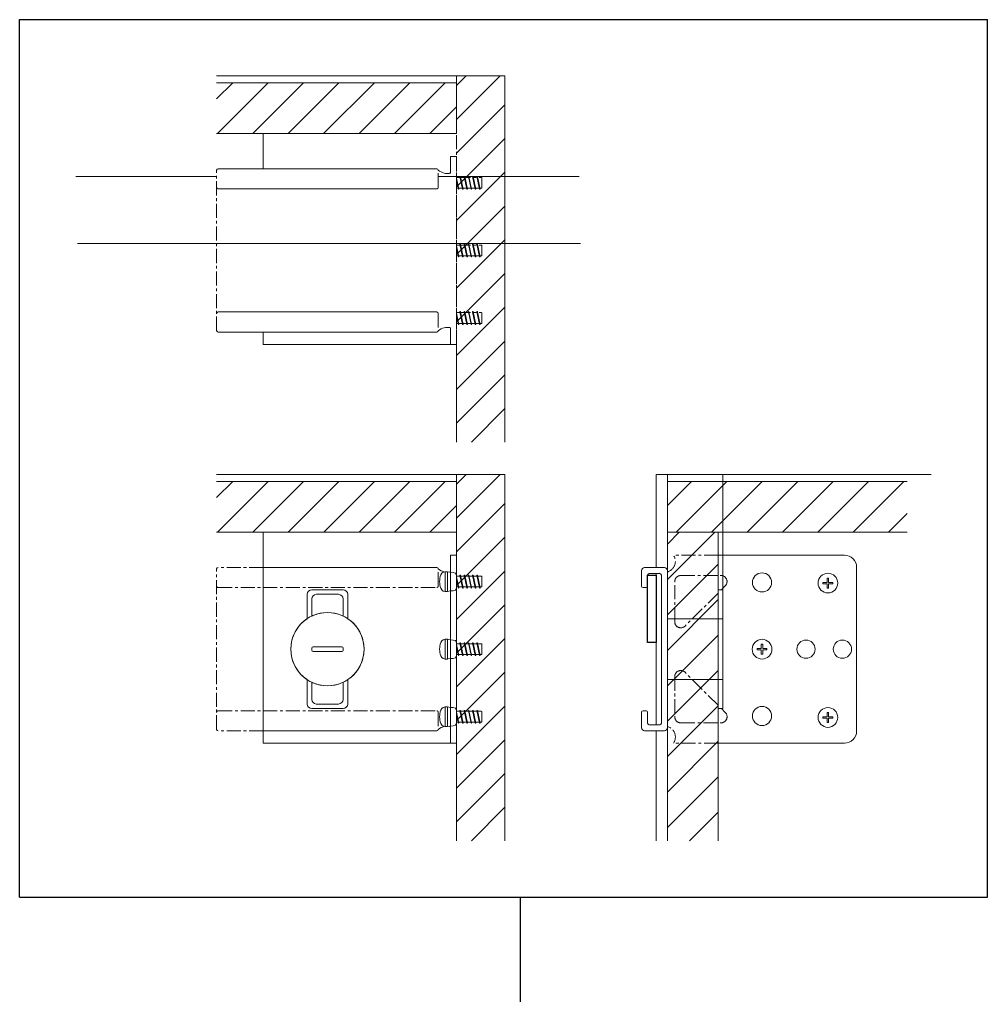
# Model space of a CAD drawing. Header units: millimetres. Extents: x 2179 to 4122, y 1235 to 3124.
# Drawn here: x 2775.8 to 2947.6, y 2170.7 to 2343.9 of the extents above; entities that cross this region are included whole.
import ezdxf

# ---------------------------------------------------------------- set-up
doc = ezdxf.new("R2010")
doc.units = ezdxf.units.MM
doc.linetypes.add('CENTERX2', pattern=[4, 2.5, -0.5, 0.5, -0.5])
for name, color, linetype, lineweight in [('A-FURN', 8, 'Continuous', 18), ('meccanismi', 4, 'Continuous', 18), ('viti', 2, 'Continuous', 18)]:
    doc.layers.add(name, color=color, linetype=linetype, lineweight=lineweight)
doc.layers.add('ingrandimenti', color=6, linetype='Continuous')

msp = doc.modelspace()

# ---------------------------------------------------------------- hatches: boundary and pattern name
at = {"layer": 'A-FURN', "linetype": 'CENTERX2'}
h = msp.add_hatch(dxfattribs=at)
h.set_pattern_fill('ANSI31', color=256, scale=1.334375, angle=180)
h.set_pattern_definition([(225, (10820.4606, -11509.852), (2.9957573, -2.9957573), [])])
h.paths.add_polyline_path([(2853.35, 2268.88), (2861.93, 2268.88), (2861.93, 2333.88), (2853.35, 2333.88)])
at = {"layer": 'A-FURN'}
h = msp.add_hatch(dxfattribs=at)
h.set_pattern_fill('ANSI31', color=256, scale=1.4, angle=180)
h.set_pattern_definition([(225, (11212.2857, -11810.9246), (3.1430896, -3.1430896), [])])
h.paths.add_polyline_path([(2810.76, 2332.64), (2810.76, 2323.64), (2853.35, 2323.64), (2853.35, 2332.64)])
h = msp.add_hatch(dxfattribs=at)
h.set_pattern_fill('ANSI31', color=256, scale=1.334375, angle=180)
h.set_pattern_definition([(225, (10820.4606, -11580.62), (2.9957573, -2.9957573), [])])
h.paths.add_polyline_path([(2853.35, 2198.11), (2861.93, 2198.11), (2861.93, 2263.11), (2853.35, 2263.11)])
h = msp.add_hatch(dxfattribs=at)
h.set_pattern_fill('ANSI31', color=256, scale=1.4, angle=180)
h.set_pattern_definition([(225, (11212.2857, -11881.6926), (3.1430896, -3.1430896), [])])
h.paths.add_polyline_path([(2810.76, 2261.88), (2810.76, 2252.88), (2853.35, 2252.88), (2853.35, 2261.88)])
h = msp.add_hatch(dxfattribs=at)
h.set_pattern_fill('ANSI31', color=256, scale=1.4, angle=180)
h.set_pattern_definition([(225, (11249.7243, -11881.6926), (3.1430896, -3.1430896), [])])
h.paths.add_polyline_path([(2933.38, 2261.88), (2933.38, 2252.88), (2890.79, 2252.88), (2890.79, 2261.88)])
h = msp.add_hatch(dxfattribs=at)
h.set_pattern_fill('ANSI31', color=256, scale=1.4, angle=180)
h.set_pattern_definition([(225, (12410.6223, -12261.459), (3.1430896, -3.1430896), [])])
h.paths.add_polyline_path([(2890.79, 2198.11), (2899.79, 2198.11), (2899.79, 2252.88), (2890.79, 2252.88)])

# ---------------------------------------------------------------- linework, layer by layer
at = {"layer": 'A-FURN', "linetype": 'CENTERX2'}
msp.add_line((2853.35, 2268.88), (2853.35, 2333.88), dxfattribs=at)
at = {"layer": 'A-FURN'}
for p, q in [((2853.35, 2333.88), (2861.93, 2333.88)), ((2861.93, 2268.88), (2861.93, 2333.88)), ((2853.35, 2332.64), (2810.76, 2332.64)), ((2810.76, 2323.64), (2853.35, 2323.64)), ((2819.04, 2317.39), (2819.04, 2323.64)), ((2819.04, 2286.22), (2819.04, 2288.39)), ((2853.35, 2198.11), (2853.35, 2263.11)), ((2853.35, 2263.11), (2861.93, 2263.11)), ((2861.93, 2198.11), (2861.93, 2263.11)), ((2888.79, 2263.11), (2890.79, 2263.11)), ((2890.79, 2263.11), (2890.79, 2198.11)), ((2853.35, 2261.88), (2810.76, 2261.88)), ((2890.79, 2261.88), (2933.38, 2261.88)), ((2810.76, 2252.88), (2853.35, 2252.88)), ((2933.38, 2252.88), (2890.79, 2252.88))]:
    msp.add_line(p, q, dxfattribs=at)
for points in [[(2810.76, 2333.88), (2853.35, 2333.88)], [(2853.35, 2333.88), (2853.35, 2324.35)], [(2853.35, 2333.88), (2853.35, 2323.64)], [(2819.04, 2286.22), (2853.35, 2286.22)], [(2853.35, 2268.88), (2853.35, 2286.22)], [(2810.76, 2263.11), (2853.35, 2263.11)], [(2853.35, 2263.11), (2853.35, 2253.58)], [(2853.35, 2263.11), (2853.35, 2252.88)], [(2937.62, 2263.11), (2888.79, 2263.11), (2888.79, 2246.63)], [(2933.38, 2263.11), (2890.79, 2263.11)], [(2900.6, 2248.79), (2900.6, 2263.11)], [(2819.04, 2252.88), (2819.04, 2215.45), (2853.35, 2215.45)], [(2899.79, 2252.88), (2899.79, 2198.11)], [(2900.6, 2237.52), (2900.6, 2248.79), (2899.79, 2248.79)], [(2888.79, 2245.54), (2888.79, 2218.7)], [(2899.79, 2237.52), (2890.79, 2237.52)], [(2899.79, 2226.72), (2890.79, 2226.72)], [(2888.79, 2217.62), (2888.79, 2198.11)], [(2853.35, 2198.11), (2853.35, 2215.45)]]:
    msp.add_lwpolyline(points, dxfattribs=at)
at = {"layer": 'Defpoints', "lineweight": 18}
for points in [[(2810.76, 2316.04), (2785.76, 2316.04)], [(2850.1, 2316.04), (2875.1, 2316.04)], [(2850.37, 2304.1), (2786.03, 2304.1)], [(2850.37, 2304.1), (2875.37, 2304.1)]]:
    msp.add_lwpolyline(points, dxfattribs=at)
at = {"layer": 'Defpoints'}
msp.add_lwpolyline([(2887.27, 2245.27), (2888.79, 2245.27), (2888.79, 2233.33), (2887.27, 2233.33), (2887.27, 2245.27)], dxfattribs=at)
at = {"layer": 'ingrandimenti'}
msp.add_line((2775.76, 2188.11), (2947.62, 2188.11), dxfattribs=at)
for points in [[(2775.76, 2188.11), (2775.76, 2343.88), (2947.62, 2343.88)], [(2947.62, 2188.11), (2947.62, 2343.88)], [(2864.73, 2157.1), (2864.73, 2188.11)]]:
    msp.add_lwpolyline(points, dxfattribs=at)
at = {"layer": 'meccanismi'}
for p, q in [((2852.27, 2319.56), (2852.27, 2316.6)), ((2853.35, 2319.56), (2852.27, 2319.56)), ((2853.35, 2319.56), (2852.27, 2319.56)), ((2849.83, 2317.39), (2819.04, 2317.39)), ((2849.83, 2288.39), (2819.04, 2288.39)), ((2852.27, 2289.18), (2852.27, 2286.22)), ((2853.35, 2286.22), (2852.27, 2286.22)), ((2852.27, 2286.22), (2853.35, 2286.22)), ((2852.27, 2248.79), (2852.27, 2218.41)), ((2853.35, 2248.79), (2852.27, 2248.79)), ((2853.35, 2248.79), (2852.27, 2248.79)), ((2853.35, 2215.45), (2853.35, 2248.79)), ((2922.22, 2248.79), (2899.79, 2248.79)), ((2849.83, 2246.63), (2819.04, 2246.63)), ((2886.19, 2243.31), (2886.19, 2246.08)), ((2890.25, 2246.63), (2886.73, 2246.63)), ((2887.27, 2243.31), (2887.27, 2245.27)), ((2887.54, 2245.54), (2889.44, 2245.54)), ((2890.25, 2246.63), (2888.08, 2246.63)), ((2889.71, 2218.97), (2889.71, 2245.27)), ((2890.79, 2218.16), (2890.79, 2246.08)), ((2924.39, 2232.12), (2924.39, 2246.63)), ((2826.82, 2241.86), (2826.82, 2237.52)), ((2834.04, 2241.86), (2834.04, 2237.52)), ((2887, 2243.04), (2886.46, 2243.04)), ((2886.46, 2243.04), (2887, 2243.04)), ((2827.64, 2241.05), (2827.64, 2237.99)), ((2833.22, 2241.05), (2833.22, 2237.99)), ((2830.43, 2232.53), (2827.88, 2232.53)), ((2830.43, 2232.53), (2832.98, 2232.53)), ((2924.39, 2232.12), (2924.39, 2217.62)), ((2826.82, 2222.38), (2826.82, 2226.72)), ((2827.64, 2223.19), (2827.64, 2226.26)), ((2833.22, 2223.19), (2833.22, 2226.26)), ((2834.04, 2222.38), (2834.04, 2226.72)), ((2886.19, 2220.93), (2886.19, 2218.16)), ((2887, 2221.2), (2886.46, 2221.2)), ((2886.46, 2221.2), (2887, 2221.2)), ((2887.27, 2220.93), (2887.27, 2218.97)), ((2849.83, 2217.62), (2819.04, 2217.62)), ((2852.27, 2218.41), (2852.27, 2215.45)), ((2890.25, 2217.62), (2886.73, 2217.62)), ((2887.54, 2218.7), (2889.44, 2218.7)), ((2853.35, 2215.45), (2852.27, 2215.45)), ((2852.27, 2215.45), (2853.35, 2215.45)), ((2922.22, 2215.45), (2899.79, 2215.45))]:
    msp.add_line(p, q, dxfattribs=at)
at = {"layer": 'meccanismi', "linetype": 'CENTERX2'}
msp.add_line((2853.35, 2286.22), (2853.35, 2319.56), dxfattribs=at)
for points in [[(2810.76, 2288.66), (2810.76, 2317.12)], [(2850.1, 2314.08), (2850.1, 2317.12)], [(2850.1, 2291.7), (2850.1, 2288.66)], [(2899.79, 2248.79), (2891.87, 2248.79)], [(2810.76, 2217.89), (2810.76, 2246.36)], [(2819.04, 2246.63), (2811.03, 2246.63)], [(2850.1, 2243.31), (2850.1, 2246.36)], [(2811.03, 2243.04), (2849.83, 2243.04)], [(2811.03, 2221.2), (2849.83, 2221.2)], [(2850.1, 2220.93), (2850.1, 2217.89)], [(2819.04, 2217.62), (2811.03, 2217.62)], [(2899.79, 2215.45), (2891.87, 2215.45)]]:
    msp.add_lwpolyline(points, dxfattribs=at)
at = {"layer": 'meccanismi'}
for points in [[(2819.04, 2317.39), (2811.03, 2317.39)], [(2811.03, 2313.81), (2849.83, 2313.81)], [(2811.03, 2291.97), (2849.83, 2291.97)], [(2819.04, 2288.39), (2811.03, 2288.39)], [(2833.22, 2242.68), (2827.64, 2242.68)], [(2832.41, 2241.86), (2828.45, 2241.86)], [(2899.79, 2221.57), (2899.79, 2242.68)], [(2899.79, 2242.68), (2900.6, 2242.68), (2900.6, 2221.57), (2899.79, 2221.57)], [(2899.79, 2237.52), (2900.6, 2237.52)], [(2827.64, 2232.28), (2827.64, 2231.96)], [(2830.43, 2231.72), (2827.88, 2231.72)], [(2830.43, 2231.72), (2832.98, 2231.72)], [(2833.22, 2232.28), (2833.22, 2231.96)], [(2899.79, 2226.72), (2900.6, 2226.72)], [(2833.22, 2221.57), (2827.64, 2221.57)], [(2832.41, 2222.38), (2828.45, 2222.38)], [(2899.79, 2221.57), (2900.6, 2221.57)], [(2900.6, 2221.57), (2899.79, 2221.57)]]:
    msp.add_lwpolyline(points, dxfattribs=at)
at = {"layer": 'meccanismi', "linetype": 'CENTERX2'}
for points in [[(2899.79, 2242.08), (2893.93, 2236.23, -0.668179), (2892.09, 2236.99), (2892.09, 2244.12, -0.414214), (2893.17, 2245.2), (2900.3, 2245.2, -0.668179), (2901.06, 2243.36), (2900.38, 2242.68)], [(2899.79, 2222.16), (2893.93, 2228.02, 0.668179), (2892.09, 2227.25), (2892.09, 2220.12, 0.414214), (2893.17, 2219.04), (2900.3, 2219.04, 0.668179), (2901.06, 2220.89), (2900.38, 2221.57)]]:
    msp.add_lwpolyline(points, format="xyb", dxfattribs=at)
at = {"layer": 'meccanismi'}
for centre, radius in [((2907.59, 2243.97), 1.7), ((2830.43, 2232.12), 6.5), ((2907.59, 2220.27), 1.7)]:
    msp.add_circle(centre, radius, dxfattribs=at)
for centre, radius, start, end in [((2851.75, 2319.22), 2.66, 231.7402, 256.7654), ((2851.75, 2319.22), 2.66, 276.8741, 281.1484), ((2851.75, 2286.56), 2.66, 103.2348, 128.2606), ((2851.75, 2286.56), 2.66, 78.8513, 83.0788), ((2922.22, 2246.63), 2.17, 0, 90), ((2851.75, 2248.45), 2.66, 231.7402, 256.7654), ((2851.75, 2248.45), 2.66, 276.8741, 281.1484), ((2830.43, 2232.12), 6.5, 64.5149, 115.4851), ((2830.43, 2232.12), 6.5, 108.21, 115.4851), ((2830.43, 2232.12), 6.5, 123.7297, 236.2703), ((2830.43, 2232.12), 6.5, 303.7297, 56.2703), ((2915.4, 2232.12), 1.62, 0, 180), ((2921.86, 2232.12), 1.62, 0, 180), ((2915.4, 2232.12), 1.62, 180, 0), ((2921.86, 2232.12), 1.62, 180, 0), ((2830.43, 2232.12), 6.5, 244.5149, 295.4851), ((2830.43, 2232.12), 6.5, 244.5149, 251.79), ((2851.75, 2215.8), 2.66, 103.2348, 128.2606), ((2851.75, 2215.8), 2.66, 78.8513, 83.0788), ((2922.22, 2217.62), 2.17, 270, 0)]:
    msp.add_arc(centre, radius, start, end, dxfattribs=at)
at = {"layer": 'meccanismi', "linetype": 'CENTERX2'}
for centre, start, end in [((2890.25, 2247.71), 286.0939, 33.6806), ((2890.25, 2216.54), 326.3194, 73.9061)]:
    msp.add_arc(centre, 1.95, start, end, dxfattribs=at)
at = {"layer": 'meccanismi'}
for points in [[(2810.76, 2317.12), (2810.76, 2317.25), (2810.9, 2317.39), (2811.03, 2317.39)], [(2850.1, 2317.12), (2850.1, 2317.25), (2849.96, 2317.39), (2849.83, 2317.39)], [(2852.07, 2316.57), (2851.76, 2316.53), (2851.45, 2316.55), (2851.14, 2316.62)], [(2810.76, 2291.7), (2810.76, 2291.83), (2810.9, 2291.97), (2811.03, 2291.97)], [(2811.03, 2288.39), (2810.9, 2288.39), (2810.76, 2288.53), (2810.76, 2288.66)], [(2849.83, 2288.39), (2849.96, 2288.39), (2850.1, 2288.53), (2850.1, 2288.66)], [(2851.14, 2289.16), (2851.45, 2289.23), (2851.77, 2289.25), (2852.07, 2289.21)], [(2810.76, 2246.36), (2810.76, 2246.48), (2810.9, 2246.63), (2811.03, 2246.63)], [(2850.1, 2246.36), (2850.1, 2246.48), (2849.96, 2246.63), (2849.83, 2246.63)], [(2886.73, 2246.63), (2886.47, 2246.63), (2886.19, 2246.34), (2886.19, 2246.08)], [(2887.27, 2245.27), (2887.27, 2245.4), (2887.41, 2245.54), (2887.54, 2245.54)], [(2889.71, 2245.27), (2889.71, 2245.4), (2889.56, 2245.54), (2889.44, 2245.54)], [(2890.79, 2246.08), (2890.79, 2246.34), (2890.5, 2246.63), (2890.25, 2246.63)], [(2886.46, 2243.04), (2886.33, 2243.04), (2886.19, 2243.18), (2886.19, 2243.31)], [(2887.27, 2243.31), (2887.27, 2243.18), (2887.13, 2243.04), (2887, 2243.04)], [(2827.64, 2242.68), (2827.25, 2242.68), (2826.82, 2242.25), (2826.82, 2241.86)], [(2828.45, 2241.86), (2828.06, 2241.86), (2827.64, 2241.44), (2827.64, 2241.05)], [(2832.41, 2241.86), (2832.8, 2241.86), (2833.22, 2241.44), (2833.22, 2241.05)], [(2833.22, 2242.68), (2833.61, 2242.68), (2834.04, 2242.25), (2834.04, 2241.86)], [(2827.64, 2232.28), (2827.64, 2232.4), (2827.76, 2232.53), (2827.88, 2232.53)], [(2827.64, 2231.96), (2827.64, 2231.84), (2827.76, 2231.72), (2827.88, 2231.72)], [(2833.22, 2232.28), (2833.22, 2232.4), (2833.1, 2232.53), (2832.98, 2232.53)], [(2833.22, 2231.96), (2833.22, 2231.84), (2833.1, 2231.72), (2832.98, 2231.72)], [(2828.45, 2222.38), (2828.06, 2222.38), (2827.64, 2222.81), (2827.64, 2223.19)], [(2832.41, 2222.38), (2832.8, 2222.38), (2833.22, 2222.81), (2833.22, 2223.19)], [(2827.64, 2221.57), (2827.25, 2221.57), (2826.82, 2222), (2826.82, 2222.38)], [(2833.22, 2221.57), (2833.61, 2221.57), (2834.04, 2222), (2834.04, 2222.38)], [(2886.46, 2221.2), (2886.33, 2221.2), (2886.19, 2221.06), (2886.19, 2220.93)], [(2887.27, 2220.93), (2887.27, 2221.06), (2887.13, 2221.2), (2887, 2221.2)], [(2887.27, 2218.97), (2887.27, 2218.84), (2887.41, 2218.7), (2887.54, 2218.7)], [(2889.71, 2218.97), (2889.71, 2218.84), (2889.56, 2218.7), (2889.44, 2218.7)], [(2811.03, 2217.62), (2810.9, 2217.62), (2810.76, 2217.76), (2810.76, 2217.89)], [(2849.83, 2217.62), (2849.96, 2217.62), (2850.1, 2217.76), (2850.1, 2217.89)], [(2886.73, 2217.62), (2886.47, 2217.62), (2886.19, 2217.9), (2886.19, 2218.16)], [(2890.79, 2218.16), (2890.79, 2217.9), (2890.5, 2217.62), (2890.25, 2217.62)]]:
    msp.add_open_spline(points, degree=3, dxfattribs=at)
at = {"layer": 'meccanismi', "linetype": 'CENTERX2'}
for points in [[(2811.03, 2313.81), (2810.9, 2313.81), (2810.76, 2313.95), (2810.76, 2314.08)], [(2849.83, 2313.81), (2849.96, 2313.81), (2850.1, 2313.95), (2850.1, 2314.08)], [(2850.1, 2291.7), (2850.1, 2291.83), (2849.96, 2291.97), (2849.83, 2291.97)], [(2811.03, 2243.04), (2810.9, 2243.04), (2810.76, 2243.18), (2810.76, 2243.31)], [(2849.83, 2243.04), (2849.96, 2243.04), (2850.1, 2243.18), (2850.1, 2243.31)], [(2810.76, 2220.93), (2810.76, 2221.06), (2810.9, 2221.2), (2811.03, 2221.2)], [(2850.1, 2220.93), (2850.1, 2221.06), (2849.96, 2221.2), (2849.83, 2221.2)]]:
    msp.add_open_spline(points, degree=3, dxfattribs=at)
at = {"layer": 'viti', "linetype": 'CENTERX2'}
for p, q in [((2853.35, 2313.67), (2853.35, 2316.1)), ((2853.95, 2316.01), (2854.42, 2313.77)), ((2854.05, 2316.01), (2854.52, 2313.77)), ((2854.7, 2316.01), (2855.18, 2313.77)), ((2854.8, 2316.01), (2855.28, 2313.77)), ((2855.45, 2316.01), (2855.93, 2313.77)), ((2855.55, 2316.01), (2856.03, 2313.77)), ((2856.2, 2316.01), (2856.68, 2313.77)), ((2856.3, 2316.01), (2856.78, 2313.77)), ((2856.96, 2316.01), (2857.43, 2313.77)), ((2857.06, 2316.01), (2857.53, 2313.77)), ((2853.35, 2315.85), (2857.75, 2315.85)), ((2853.35, 2315.73), (2853.77, 2313.77)), ((2853.35, 2315.27), (2853.67, 2313.77)), ((2857.85, 2314.03), (2857.85, 2315.75)), ((2853.35, 2313.93), (2857.75, 2313.93)), ((2853.74, 2313.93), (2854.39, 2313.93)), ((2854.49, 2313.93), (2855.14, 2313.93)), ((2855.24, 2313.93), (2855.9, 2313.93)), ((2856, 2313.93), (2856.65, 2313.93)), ((2856.75, 2313.93), (2857.4, 2313.93)), ((2853.35, 2301.68), (2853.35, 2304.1)), ((2853.35, 2303.85), (2857.75, 2303.85)), ((2853.95, 2304.01), (2854.42, 2301.77)), ((2854.05, 2304.01), (2854.52, 2301.77)), ((2854.7, 2304.01), (2855.18, 2301.77)), ((2854.8, 2304.01), (2855.28, 2301.77)), ((2855.45, 2304.01), (2855.93, 2301.77)), ((2855.55, 2304.01), (2856.03, 2301.77)), ((2856.2, 2304.01), (2856.68, 2301.77)), ((2856.3, 2304.01), (2856.78, 2301.77)), ((2856.96, 2304.01), (2857.43, 2301.77)), ((2857.06, 2304.01), (2857.53, 2301.77)), ((2853.35, 2303.73), (2853.77, 2301.77)), ((2853.35, 2303.27), (2853.67, 2301.77)), ((2857.85, 2302.03), (2857.85, 2303.75)), ((2853.35, 2301.93), (2857.75, 2301.93)), ((2853.74, 2301.93), (2854.39, 2301.93)), ((2854.49, 2301.93), (2855.14, 2301.93)), ((2855.24, 2301.93), (2855.9, 2301.93)), ((2856, 2301.93), (2856.65, 2301.93)), ((2856.75, 2301.93), (2857.4, 2301.93)), ((2853.35, 2289.68), (2853.35, 2292.1)), ((2853.35, 2291.85), (2857.75, 2291.85)), ((2853.35, 2291.73), (2853.77, 2289.77)), ((2853.95, 2292.01), (2854.42, 2289.77)), ((2854.05, 2292.01), (2854.52, 2289.77)), ((2854.7, 2292.01), (2855.18, 2289.77)), ((2854.8, 2292.01), (2855.28, 2289.77)), ((2855.45, 2292.01), (2855.93, 2289.77)), ((2855.55, 2292.01), (2856.03, 2289.77)), ((2856.2, 2292.01), (2856.68, 2289.77)), ((2856.3, 2292.01), (2856.78, 2289.77)), ((2856.96, 2292.01), (2857.43, 2289.77)), ((2857.06, 2292.01), (2857.53, 2289.77)), ((2857.85, 2290.03), (2857.85, 2291.75)), ((2853.35, 2291.27), (2853.67, 2289.77)), ((2853.35, 2289.93), (2857.75, 2289.93)), ((2853.74, 2289.93), (2854.39, 2289.93)), ((2854.49, 2289.93), (2855.14, 2289.93)), ((2855.24, 2289.93), (2855.9, 2289.93)), ((2856, 2289.93), (2856.65, 2289.93)), ((2856.75, 2289.93), (2857.4, 2289.93))]:
    msp.add_line(p, q, dxfattribs=at)
at = {"layer": 'viti'}
for p, q in [((2851.31, 2242.37), (2851.31, 2245.87)), ((2851.75, 2245.87), (2851.31, 2245.87)), ((2851.73, 2242.37), (2851.73, 2245.87)), ((2853.35, 2242.91), (2853.35, 2245.34)), ((2853.35, 2245.09), (2857.75, 2245.09)), ((2853.35, 2244.97), (2853.77, 2243)), ((2853.95, 2245.24), (2854.42, 2243)), ((2854.05, 2245.24), (2854.52, 2243)), ((2854.7, 2245.24), (2855.18, 2243)), ((2854.8, 2245.24), (2855.28, 2243)), ((2855.45, 2245.24), (2855.93, 2243)), ((2855.55, 2245.24), (2856.03, 2243)), ((2856.2, 2245.24), (2856.68, 2243)), ((2856.3, 2245.24), (2856.78, 2243)), ((2856.96, 2245.24), (2857.43, 2243)), ((2857.06, 2245.24), (2857.53, 2243)), ((2857.85, 2243.26), (2857.85, 2244.99)), ((2853.35, 2244.5), (2853.67, 2243)), ((2918.4, 2243.97), (2919.15, 2243.97)), ((2918.4, 2243.72), (2919.15, 2243.72)), ((2919.15, 2243.97), (2919.15, 2244.72)), ((2919.15, 2242.97), (2919.15, 2243.72)), ((2919.4, 2243.97), (2919.4, 2244.72)), ((2919.4, 2243.97), (2920.15, 2243.97)), ((2919.4, 2242.97), (2919.4, 2243.72)), ((2919.4, 2243.72), (2920.15, 2243.72)), ((2851.71, 2242.37), (2851.31, 2242.37)), ((2853.35, 2243.16), (2857.75, 2243.16)), ((2853.74, 2243.16), (2854.39, 2243.16)), ((2854.49, 2243.16), (2855.14, 2243.16)), ((2855.24, 2243.16), (2855.9, 2243.16)), ((2856, 2243.16), (2856.65, 2243.16)), ((2856.75, 2243.16), (2857.4, 2243.16)), ((2851.31, 2230.37), (2851.31, 2233.87)), ((2851.75, 2233.87), (2851.31, 2233.87)), ((2851.73, 2230.37), (2851.73, 2233.87)), ((2853.35, 2230.91), (2853.35, 2233.34)), ((2853.35, 2233.09), (2857.75, 2233.09)), ((2853.35, 2232.97), (2853.77, 2231.01)), ((2853.95, 2233.24), (2854.42, 2231.01)), ((2854.05, 2233.24), (2854.52, 2231.01)), ((2854.7, 2233.24), (2855.18, 2231.01)), ((2854.8, 2233.24), (2855.28, 2231.01)), ((2855.45, 2233.24), (2855.93, 2231.01)), ((2855.55, 2233.24), (2856.03, 2231.01)), ((2856.2, 2233.24), (2856.68, 2231.01)), ((2856.3, 2233.24), (2856.78, 2231.01)), ((2856.96, 2233.24), (2857.43, 2231.01)), ((2857.06, 2233.24), (2857.53, 2231.01)), ((2857.85, 2231.26), (2857.85, 2232.99)), ((2907.46, 2232.25), (2907.46, 2233)), ((2907.71, 2232.25), (2907.71, 2233)), ((2853.35, 2232.5), (2853.67, 2231.01)), ((2853.35, 2231.16), (2857.75, 2231.16)), ((2853.74, 2231.16), (2854.39, 2231.16)), ((2854.49, 2231.16), (2855.14, 2231.16)), ((2855.24, 2231.16), (2855.9, 2231.16)), ((2856, 2231.16), (2856.65, 2231.16)), ((2856.75, 2231.16), (2857.4, 2231.16)), ((2906.71, 2232.25), (2907.46, 2232.25)), ((2906.71, 2232), (2907.46, 2232)), ((2907.46, 2231.25), (2907.46, 2232)), ((2907.71, 2232.25), (2908.46, 2232.25)), ((2907.71, 2231.25), (2907.71, 2232)), ((2907.71, 2232), (2908.46, 2232)), ((2851.71, 2230.37), (2851.31, 2230.37)), ((2851.31, 2218.37), (2851.31, 2221.87)), ((2851.75, 2221.87), (2851.31, 2221.87)), ((2851.73, 2218.37), (2851.73, 2221.87)), ((2853.35, 2218.91), (2853.35, 2221.34)), ((2853.35, 2221.09), (2857.75, 2221.09)), ((2853.35, 2220.97), (2853.77, 2219.01)), ((2853.95, 2221.24), (2854.42, 2219.01)), ((2854.05, 2221.24), (2854.52, 2219.01)), ((2854.7, 2221.24), (2855.18, 2219.01)), ((2854.8, 2221.24), (2855.28, 2219.01)), ((2855.45, 2221.24), (2855.93, 2219.01)), ((2855.55, 2221.24), (2856.03, 2219.01)), ((2856.2, 2221.24), (2856.68, 2219.01)), ((2856.3, 2221.24), (2856.78, 2219.01)), ((2856.96, 2221.24), (2857.43, 2219.01)), ((2857.06, 2221.24), (2857.53, 2219.01)), ((2857.85, 2219.26), (2857.85, 2220.99)), ((2919.15, 2220.12), (2919.15, 2220.87)), ((2919.4, 2220.12), (2919.4, 2220.87)), ((2853.35, 2220.5), (2853.67, 2219.01)), ((2853.35, 2219.16), (2857.75, 2219.16)), ((2853.74, 2219.16), (2854.39, 2219.16)), ((2854.49, 2219.16), (2855.14, 2219.16)), ((2855.24, 2219.16), (2855.9, 2219.16)), ((2856, 2219.16), (2856.65, 2219.16)), ((2856.75, 2219.16), (2857.4, 2219.16)), ((2918.4, 2220.12), (2919.15, 2220.12)), ((2918.4, 2219.87), (2919.15, 2219.87)), ((2919.15, 2219.12), (2919.15, 2219.87)), ((2919.4, 2220.12), (2920.15, 2220.12)), ((2919.4, 2219.12), (2919.4, 2219.87)), ((2919.4, 2219.87), (2920.15, 2219.87)), ((2851.71, 2218.37), (2851.31, 2218.37))]:
    msp.add_line(p, q, dxfattribs=at)
for points in [[(2919.15, 2243.97), (2918.4, 2243.97), (2918.4, 2243.72)], [(2919.15, 2243.97), (2919.15, 2244.72), (2919.4, 2244.72)], [(2919.15, 2243.72), (2919.15, 2242.97), (2919.4, 2242.97)], [(2919.4, 2243.97), (2920.15, 2243.97), (2920.15, 2243.72)], [(2907.46, 2232.25), (2907.46, 2233), (2907.71, 2233)], [(2907.46, 2232.25), (2906.71, 2232.25), (2906.71, 2232)], [(2907.46, 2232), (2907.46, 2231.25), (2907.71, 2231.25)], [(2907.71, 2232.25), (2908.46, 2232.25), (2908.46, 2232)], [(2919.15, 2220.12), (2919.15, 2220.87), (2919.4, 2220.87)], [(2919.15, 2220.12), (2918.4, 2220.12), (2918.4, 2219.87)], [(2919.15, 2219.87), (2919.15, 2219.12), (2919.4, 2219.12)], [(2919.4, 2220.12), (2920.15, 2220.12), (2920.15, 2219.87)]]:
    msp.add_lwpolyline(points, dxfattribs=at)
for centre in [(2919.28, 2243.85), (2907.59, 2232.12), (2919.28, 2220)]:
    msp.add_circle(centre, 1.75, dxfattribs=at)
at = {"layer": 'viti', "linetype": 'CENTERX2'}
for centre, start, end in [((2857.75, 2315.75), 0, 90), ((2857.75, 2314.03), 270, 0), ((2857.75, 2303.75), 0, 90), ((2857.75, 2302.03), 270, 0), ((2857.75, 2291.75), 0, 90), ((2857.75, 2290.03), 270, 0)]:
    msp.add_arc(centre, 0.1, start, end, dxfattribs=at)
at = {"layer": 'viti'}
for centre, start, end in [((2857.75, 2244.99), 0, 90), ((2857.75, 2243.26), 270, 0), ((2851.71, 2242.47), 270, 288.2952), ((2857.75, 2232.99), 0, 90), ((2857.75, 2231.26), 270, 0), ((2851.71, 2230.47), 270, 288.2952), ((2857.75, 2220.99), 0, 90), ((2857.75, 2219.26), 270, 0), ((2851.71, 2218.47), 270, 288.2952)]:
    msp.add_arc(centre, 0.1, start, end, dxfattribs=at)
at = {"layer": 'viti', "linetype": 'CENTERX2'}
for points in [[(2854.05, 2316.01), (2854.04, 2316.04), (2853.94, 2316.04), (2853.95, 2316.01)], [(2854.8, 2316.01), (2854.79, 2316.04), (2854.69, 2316.04), (2854.7, 2316.01)], [(2855.55, 2316.01), (2855.54, 2316.04), (2855.44, 2316.04), (2855.45, 2316.01)], [(2856.3, 2316.01), (2856.3, 2316.04), (2856.2, 2316.04), (2856.2, 2316.01)], [(2857.06, 2316.01), (2857.05, 2316.04), (2856.95, 2316.04), (2856.96, 2316.01)], [(2853.35, 2313.67), (2853.35, 2313.67), (2853.35, 2313.67), (2853.35, 2313.67)], [(2853.77, 2313.77), (2853.78, 2313.74), (2853.68, 2313.74), (2853.67, 2313.77)], [(2854.52, 2313.77), (2854.53, 2313.74), (2854.43, 2313.74), (2854.42, 2313.77)], [(2855.28, 2313.77), (2855.28, 2313.74), (2855.18, 2313.74), (2855.18, 2313.77)], [(2856.03, 2313.77), (2856.04, 2313.74), (2855.94, 2313.74), (2855.93, 2313.77)], [(2856.78, 2313.77), (2856.79, 2313.74), (2856.69, 2313.74), (2856.68, 2313.77)], [(2857.53, 2313.77), (2857.54, 2313.74), (2857.44, 2313.74), (2857.43, 2313.77)], [(2854.05, 2304.01), (2854.04, 2304.04), (2853.94, 2304.04), (2853.95, 2304.01)], [(2854.8, 2304.01), (2854.79, 2304.04), (2854.69, 2304.04), (2854.7, 2304.01)], [(2855.55, 2304.01), (2855.54, 2304.04), (2855.44, 2304.04), (2855.45, 2304.01)], [(2856.3, 2304.01), (2856.3, 2304.04), (2856.2, 2304.04), (2856.2, 2304.01)], [(2857.06, 2304.01), (2857.05, 2304.04), (2856.95, 2304.04), (2856.96, 2304.01)], [(2853.35, 2301.68), (2853.35, 2301.68), (2853.35, 2301.68), (2853.35, 2301.68)], [(2853.77, 2301.77), (2853.78, 2301.74), (2853.68, 2301.74), (2853.67, 2301.77)], [(2854.52, 2301.77), (2854.53, 2301.74), (2854.43, 2301.74), (2854.42, 2301.77)], [(2855.28, 2301.77), (2855.28, 2301.74), (2855.18, 2301.74), (2855.18, 2301.77)], [(2856.03, 2301.77), (2856.04, 2301.74), (2855.94, 2301.74), (2855.93, 2301.77)], [(2856.78, 2301.77), (2856.79, 2301.74), (2856.69, 2301.74), (2856.68, 2301.77)], [(2857.53, 2301.77), (2857.54, 2301.74), (2857.44, 2301.74), (2857.43, 2301.77)], [(2854.05, 2292.01), (2854.04, 2292.04), (2853.94, 2292.04), (2853.95, 2292.01)], [(2854.8, 2292.01), (2854.79, 2292.04), (2854.69, 2292.04), (2854.7, 2292.01)], [(2855.55, 2292.01), (2855.54, 2292.04), (2855.44, 2292.04), (2855.45, 2292.01)], [(2856.3, 2292.01), (2856.3, 2292.04), (2856.2, 2292.04), (2856.2, 2292.01)], [(2857.06, 2292.01), (2857.05, 2292.04), (2856.95, 2292.04), (2856.96, 2292.01)], [(2853.77, 2289.77), (2853.78, 2289.74), (2853.68, 2289.74), (2853.67, 2289.77)], [(2854.52, 2289.77), (2854.53, 2289.74), (2854.43, 2289.74), (2854.42, 2289.77)], [(2855.28, 2289.77), (2855.28, 2289.74), (2855.18, 2289.74), (2855.18, 2289.77)], [(2856.03, 2289.77), (2856.04, 2289.74), (2855.94, 2289.74), (2855.93, 2289.77)], [(2856.78, 2289.77), (2856.79, 2289.74), (2856.69, 2289.74), (2856.68, 2289.77)], [(2857.53, 2289.77), (2857.54, 2289.74), (2857.44, 2289.74), (2857.43, 2289.77)]]:
    msp.add_open_spline(points, degree=3, dxfattribs=at)
at = {"layer": 'viti'}
for points in [[(2850.35, 2244.12), (2850.35, 2244.12), (2850.33, 2245.87), (2851.31, 2245.87)], [(2851.75, 2245.87), (2852.28, 2245.69), (2853.35, 2245.9), (2853.35, 2245.34)], [(2854.05, 2245.24), (2854.04, 2245.27), (2853.94, 2245.27), (2853.95, 2245.24)], [(2854.8, 2245.24), (2854.79, 2245.27), (2854.69, 2245.27), (2854.7, 2245.24)], [(2855.55, 2245.24), (2855.54, 2245.27), (2855.44, 2245.27), (2855.45, 2245.24)], [(2856.3, 2245.24), (2856.3, 2245.27), (2856.2, 2245.27), (2856.2, 2245.24)], [(2857.06, 2245.24), (2857.05, 2245.27), (2856.95, 2245.27), (2856.96, 2245.24)], [(2850.35, 2244.12), (2850.35, 2244.12), (2850.33, 2242.37), (2851.31, 2242.37)], [(2853.35, 2242.91), (2853.35, 2242.34), (2852.28, 2242.55), (2851.75, 2242.38)], [(2853.77, 2243), (2853.78, 2242.97), (2853.68, 2242.97), (2853.67, 2243)], [(2854.52, 2243), (2854.53, 2242.97), (2854.43, 2242.97), (2854.42, 2243)], [(2855.28, 2243), (2855.28, 2242.97), (2855.18, 2242.97), (2855.18, 2243)], [(2856.03, 2243), (2856.04, 2242.97), (2855.94, 2242.97), (2855.93, 2243)], [(2856.78, 2243), (2856.79, 2242.97), (2856.69, 2242.97), (2856.68, 2243)], [(2857.53, 2243), (2857.54, 2242.97), (2857.44, 2242.97), (2857.43, 2243)], [(2850.35, 2232.12), (2850.35, 2232.12), (2850.33, 2233.87), (2851.31, 2233.87)], [(2851.75, 2233.87), (2852.28, 2233.69), (2853.35, 2233.9), (2853.35, 2233.34)], [(2854.05, 2233.24), (2854.04, 2233.27), (2853.94, 2233.27), (2853.95, 2233.24)], [(2854.8, 2233.24), (2854.79, 2233.27), (2854.69, 2233.27), (2854.7, 2233.24)], [(2855.55, 2233.24), (2855.54, 2233.27), (2855.44, 2233.27), (2855.45, 2233.24)], [(2856.3, 2233.24), (2856.3, 2233.27), (2856.2, 2233.27), (2856.2, 2233.24)], [(2857.06, 2233.24), (2857.05, 2233.27), (2856.95, 2233.27), (2856.96, 2233.24)], [(2850.35, 2232.12), (2850.35, 2232.12), (2850.33, 2230.37), (2851.31, 2230.37)], [(2853.35, 2230.91), (2853.35, 2230.34), (2852.28, 2230.55), (2851.75, 2230.38)], [(2853.77, 2231.01), (2853.78, 2230.97), (2853.68, 2230.97), (2853.67, 2231.01)], [(2854.52, 2231.01), (2854.53, 2230.97), (2854.43, 2230.97), (2854.42, 2231.01)], [(2855.28, 2231.01), (2855.28, 2230.97), (2855.18, 2230.97), (2855.18, 2231.01)], [(2856.03, 2231.01), (2856.04, 2230.97), (2855.94, 2230.97), (2855.93, 2231.01)], [(2856.78, 2231.01), (2856.79, 2230.97), (2856.69, 2230.97), (2856.68, 2231.01)], [(2857.53, 2231.01), (2857.54, 2230.97), (2857.44, 2230.97), (2857.43, 2231.01)], [(2850.35, 2220.12), (2850.35, 2220.12), (2850.33, 2221.87), (2851.31, 2221.87)], [(2851.75, 2221.87), (2852.28, 2221.69), (2853.35, 2221.9), (2853.35, 2221.34)], [(2854.05, 2221.24), (2854.04, 2221.27), (2853.94, 2221.27), (2853.95, 2221.24)], [(2854.8, 2221.24), (2854.79, 2221.27), (2854.69, 2221.27), (2854.7, 2221.24)], [(2855.55, 2221.24), (2855.54, 2221.27), (2855.44, 2221.27), (2855.45, 2221.24)], [(2856.3, 2221.24), (2856.3, 2221.27), (2856.2, 2221.27), (2856.2, 2221.24)], [(2857.06, 2221.24), (2857.05, 2221.27), (2856.95, 2221.27), (2856.96, 2221.24)], [(2850.35, 2220.12), (2850.35, 2220.12), (2850.33, 2218.37), (2851.31, 2218.37)], [(2853.77, 2219.01), (2853.78, 2218.97), (2853.68, 2218.97), (2853.67, 2219.01)], [(2854.52, 2219.01), (2854.53, 2218.97), (2854.43, 2218.97), (2854.42, 2219.01)], [(2855.28, 2219.01), (2855.28, 2218.97), (2855.18, 2218.97), (2855.18, 2219.01)], [(2856.03, 2219.01), (2856.04, 2218.97), (2855.94, 2218.97), (2855.93, 2219.01)], [(2856.78, 2219.01), (2856.79, 2218.97), (2856.69, 2218.97), (2856.68, 2219.01)], [(2857.53, 2219.01), (2857.54, 2218.97), (2857.44, 2218.97), (2857.43, 2219.01)], [(2853.35, 2218.91), (2853.35, 2218.34), (2852.28, 2218.55), (2851.75, 2218.38)]]:
    msp.add_open_spline(points, degree=3, dxfattribs=at)

doc.saveas('drawing.dxf')
